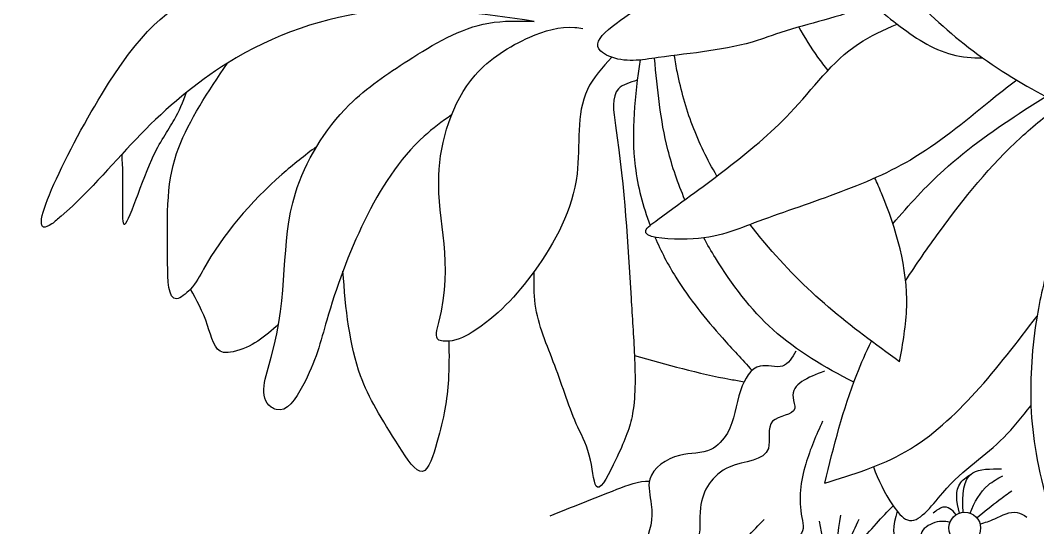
# Model space of a CAD drawing. Header units: millimetres. Extents: x 2133.42 to 2134.8, y 649.95 to 651.52.
# Drawn here: x 2133.4279 to 2133.6086, y 650.2804 to 650.3705 of the extents above; entities that cross this region are included whole.
import ezdxf

# ---------------------------------------------------------------- set-up
doc = ezdxf.new("R2010")
doc.units = ezdxf.units.MM
doc.layers.add('Hojas', color=74, linetype='Continuous')

msp = doc.modelspace()

# ---------------------------------------------------------------- linework, layer by layer
at = {"layer": 'Hojas'}
msp.add_circle((2133.5957, 650.28036), 0.00281, dxfattribs=at)
for points in [[(2133.63788, 650.36989), (2133.62975, 650.37273), (2133.61958, 650.37923), (2133.60515, 650.38187), (2133.58868, 650.37801), (2133.5773, 650.37273), (2133.56205, 650.36806), (2133.559, 650.36701), (2133.54122, 650.36391), (2133.53247, 650.36419), (2133.53106, 650.36504), (2133.53854, 650.37335), (2133.55039, 650.38378), (2133.56831, 650.38914), (2133.5899, 650.39167), (2133.61036, 650.38885), (2133.62418, 650.38054), (2133.63434, 650.37448), (2133.64619, 650.37096), (2133.65043, 650.37096), (2133.6493, 650.3773), (2133.64069, 650.38815), (2133.62206, 650.4008), (2133.60537, 650.40541), (2133.58176, 650.40204), (2133.56561, 650.39353), (2133.56259, 650.38998)], [(2133.51923, 650.37035), (2133.49143, 650.37218), (2133.46474, 650.36295), (2133.44935, 650.35033), (2133.43519, 650.33574), (2133.43355, 650.3344), (2133.44235, 650.35733), (2133.46128, 650.37595), (2133.48524, 650.38123), (2133.51197, 650.37619), (2133.52376, 650.37219)], [(2133.53299, 650.36399), (2133.52866, 650.35823), (2133.52682, 650.34326), (2133.5192, 650.32593), (2133.50819, 650.31514), (2133.50332, 650.31352), (2133.50227, 650.31375), (2133.50227, 650.31688), (2133.50227, 650.34295), (2133.50872, 650.36079), (2133.51844, 650.36754), (2133.52642, 650.36928), (2133.52786, 650.36907)], [(2133.53752, 650.35988), (2133.53421, 650.35838), (2133.53367, 650.35184), (2133.53642, 650.32118), (2133.53702, 650.31098), (2133.53659, 650.30017), (2133.53366, 650.29243), (2133.53047, 650.28759), (2133.52922, 650.29238), (2133.52697, 650.29825), (2133.52287, 650.3092), (2133.51939, 650.3201), (2133.5192, 650.32593)], [(2133.57083, 650.28832), (2133.5852, 650.29393), (2133.5976, 650.30447), (2133.60853, 650.31798)], [(2133.56571, 650.31178), (2133.56333, 650.30913), (2133.55935, 650.30913), (2133.55591, 650.30489), (2133.55352, 650.29722), (2133.55061, 650.29431), (2133.54504, 650.29325), (2133.53974, 650.28901), (2133.54001, 650.28451), (2133.53868, 650.27763), (2133.53365, 650.2734), (2133.53047, 650.27128), (2133.52888, 650.25963), (2133.52915, 650.2554), (2133.52968, 650.2509), (2133.52597, 650.24799), (2133.52411, 650.24137), (2133.52491, 650.23475), (2133.52729, 650.23026), (2133.52809, 650.22708), (2133.52815, 650.22117), (2133.52763, 650.21511), (2133.52905, 650.20842), (2133.53099, 650.20404), (2133.53283, 650.20144), (2133.53501, 650.19471), (2133.53592, 650.18835), (2133.53993, 650.18253), (2133.54375, 650.1778), (2133.54575, 650.17198), (2133.54999, 650.16506), (2133.5585, 650.15448), (2133.56701, 650.14966), (2133.58018, 650.14501), (2133.59757, 650.1419), (2133.62046, 650.13579), (2133.65287, 650.13941), (2133.6812, 650.15231), (2133.69412, 650.17042), (2133.69923, 650.17472), (2133.70183, 650.18349), (2133.70888, 650.19573), (2133.7095, 650.20697), (2133.71662, 650.22002), (2133.71305, 650.23154), (2133.71085, 650.23854), (2133.71236, 650.24746), (2133.71456, 650.25473), (2133.7125, 650.26712), (2133.71141, 650.26902)], [(2133.57077, 650.30821), (2133.56519, 650.30353), (2133.56549, 650.30157), (2133.56157, 650.29931), (2133.56081, 650.29449), (2133.55387, 650.29117), (2133.54874, 650.28394), (2133.54814, 650.27791), (2133.54331, 650.27203), (2133.54331, 650.2654), (2133.5442, 650.258), (2133.54477, 650.25117), (2133.54002, 650.24358), (2133.53964, 650.23429), (2133.54287, 650.22879), (2133.54458, 650.22537), (2133.54458, 650.22367), (2133.54116, 650.22215), (2133.54191, 650.21667), (2133.54191, 650.21064), (2133.54643, 650.20395), (2133.5461, 650.19994)], [(2133.57044, 650.29934), (2133.56745, 650.29175), (2133.56676, 650.28221), (2133.56699, 650.28026), (2133.56469, 650.27715), (2133.56227, 650.27164), (2133.5617, 650.26359), (2133.56168, 650.26079), (2133.55983, 650.25269), (2133.56168, 650.24529), (2133.56469, 650.2365), (2133.56492, 650.23095), (2133.56145, 650.22563), (2133.56145, 650.21823), (2133.56377, 650.21175), (2133.564, 650.20758), (2133.56273, 650.20029), (2133.56579, 650.18937), (2133.56772, 650.18391), (2133.569, 650.17878), (2133.56965, 650.17171), (2133.57206, 650.16754), (2133.57617, 650.16155), (2133.57705, 650.15734), (2133.57749, 650.1534)]]:
    msp.add_spline(points, degree=3, dxfattribs=at)
for points, knots in [([(2133.58484, 650.37623), (2133.58848, 650.37256), (2133.59609, 650.36515), (2133.60946, 650.35707), (2133.61778, 650.35304), (2133.62631, 650.35208), (2133.62187, 650.36061), (2133.62035, 650.36709), (2133.615, 650.37583), (2133.61149, 650.37991), (2133.60974, 650.3818)], [0.00155601, 0.00155601, 0.00155601, 0.00155601, 0.01020755, 0.0193012, 0.02642558, 0.0279969, 0.0301769, 0.03748145, 0.04213804, 0.04643677, 0.04643677, 0.04643677, 0.04643677]), ([(2133.57923, 650.37355), (2133.58066, 650.37229), (2133.585, 650.36866), (2133.59156, 650.36431), (2133.59702, 650.36384), (2133.59887, 650.36386)], [0.00355988, 0.00355988, 0.00355988, 0.00355988, 0.00673211, 0.01294369, 0.01604703, 0.01604703, 0.01604703, 0.01604703]), ([(2133.50454, 650.35375), (2133.50283, 650.35257), (2133.4963, 650.34765), (2133.48839, 650.33514), (2133.48254, 650.31885), (2133.48003, 650.30822), (2133.47505, 650.30045), (2133.46996, 650.30311), (2133.47624, 650.31957), (2133.47296, 650.33624), (2133.48445, 650.35524), (2133.4974, 650.36392), (2133.50844, 650.37064), (2133.51649, 650.37043), (2133.51923, 650.37035)], [0.00245275, 0.00245275, 0.00245275, 0.00245275, 0.00590577, 0.01609799, 0.02661705, 0.03354323, 0.03702991, 0.03756246, 0.04247982, 0.05883397, 0.06905257, 0.07634282, 0.08509753, 0.08960155, 0.08960155, 0.08960155, 0.08960155]), ([(2133.60493, 650.35991), (2133.60366, 650.35896), (2133.59758, 650.35418), (2133.58795, 650.34588), (2133.57306, 650.33957), (2133.55811, 650.33473), (2133.54992, 650.331), (2133.53698, 650.33211), (2133.54549, 650.33832), (2133.55306, 650.34376), (2133.56582, 650.35418), (2133.5736, 650.36542), (2133.5813, 650.36883), (2133.58366, 650.36988)], [0.02144045, 0.02144045, 0.02144045, 0.02144045, 0.02402789, 0.03397532, 0.04261644, 0.05112674, 0.05855575, 0.06211543, 0.06372613, 0.07222562, 0.08052968, 0.09012732, 0.0943893, 0.0943893, 0.0943893, 0.0943893]), ([(2133.56621, 650.36934), (2133.56724, 650.3675), (2133.56884, 650.36485), (2133.57075, 650.36241), (2133.57139, 650.36164)], [0.001850271, 0.001850271, 0.001850271, 0.001850271, 0.005350074, 0.007019987, 0.007019987, 0.007019987, 0.007019987]), ([(2133.54599, 650.33867), (2133.54475, 650.34156), (2133.54191, 650.3497), (2133.5411, 650.35833), (2133.54059, 650.36382)], [0.02774122, 0.02774122, 0.02774122, 0.02774122, 0.03296385, 0.04210124, 0.04210124, 0.04210124, 0.04210124]), ([(2133.55166, 650.34288), (2133.54997, 650.34576), (2133.54706, 650.35169), (2133.54502, 650.35907), (2133.54427, 650.36329), (2133.5441, 650.3643)], [0.02584124, 0.02584124, 0.02584124, 0.02584124, 0.03138099, 0.03681546, 0.03852386, 0.03852386, 0.03852386, 0.03852386]), ([(2133.48056, 650.34809), (2133.47846, 650.34654), (2133.47064, 650.34042), (2133.46287, 650.33128), (2133.45879, 650.32312), (2133.45419, 650.31935), (2133.45402, 650.3353), (2133.45381, 650.34667), (2133.46131, 650.35784), (2133.46474, 650.36295)], [0.00382679, 0.00382679, 0.00382679, 0.00382679, 0.00818756, 0.02033612, 0.02268887, 0.02434632, 0.02798267, 0.03943101, 0.04906821, 0.04906821, 0.04906821, 0.04906821]), ([(2133.53802, 650.3635), (2133.53709, 650.35715), (2133.53598, 650.34723), (2133.5385, 650.3375), (2133.53979, 650.33411)], [0.00192095, 0.00192095, 0.00192095, 0.00192095, 0.01246688, 0.01845041, 0.01845041, 0.01845041, 0.01845041]), ([(2133.44594, 650.3467), (2133.44606, 650.34454), (2133.44618, 650.3405), (2133.4458, 650.32963), (2133.45063, 650.34635), (2133.45509, 650.35203), (2133.45682, 650.35603), (2133.45746, 650.35776)], [0.00305607, 0.00305607, 0.00305607, 0.00305607, 0.00683954, 0.0095391, 0.01640311, 0.02095583, 0.024076, 0.024076, 0.024076, 0.024076]), ([(2133.58294, 650.33438), (2133.58577, 650.33776), (2133.59274, 650.3454), (2133.60251, 650.35221), (2133.60882, 650.3562), (2133.61007, 650.35698)], [0.0061875, 0.0061875, 0.0061875, 0.0061875, 0.01352221, 0.02345343, 0.02590303, 0.02590303, 0.02590303, 0.02590303]), ([(2133.58519, 650.32427), (2133.58709, 650.32723), (2133.59337, 650.33625), (2133.60218, 650.34716), (2133.61029, 650.35373), (2133.61272, 650.3556)], [0.02162619, 0.02162619, 0.02162619, 0.02162619, 0.02745519, 0.0397664, 0.04486541, 0.04486541, 0.04486541, 0.04486541]), ([(2133.62468, 650.3525), (2133.62177, 650.34967), (2133.61631, 650.34195), (2133.61121, 650.33016), (2133.60791, 650.31657), (2133.60682, 650.30045), (2133.60896, 650.2899), (2133.61247, 650.2764), (2133.62209, 650.28884), (2133.63268, 650.29601), (2133.63968, 650.3179), (2133.64224, 650.33519), (2133.64612, 650.34995), (2133.65089, 650.35474), (2133.65245, 650.3563)], [0.01106809, 0.01106809, 0.01106809, 0.01106809, 0.01785166, 0.02624383, 0.03244121, 0.04129879, 0.05167545, 0.05476549, 0.0577142, 0.0706387, 0.08012218, 0.09336778, 0.10085847, 0.10450678, 0.10450678, 0.10450678, 0.10450678]), ([(2133.58412, 650.3099), (2133.5847, 650.31316), (2133.58652, 650.32324), (2133.58329, 650.33441), (2133.58013, 650.34164), (2133.57973, 650.34252)], [0, 0, 0, 0, 0.00548526, 0.01695854, 0.01856939, 0.01856939, 0.01856939, 0.01856939]), ([(2133.58412, 650.3099), (2133.57982, 650.31301), (2133.57117, 650.31928), (2133.5627, 650.32787), (2133.55841, 650.33315), (2133.55755, 650.33425)], [0, 0, 0, 0, 0.00882342, 0.01777028, 0.02007373, 0.02007373, 0.02007373, 0.02007373]), ([(2133.54065, 650.33201), (2133.54171, 650.32954), (2133.54512, 650.32308), (2133.5513, 650.3155), (2133.55615, 650.31027), (2133.55791, 650.30836)], [0.01969365, 0.01969365, 0.01969365, 0.01969365, 0.0241146, 0.03165779, 0.03599035, 0.03599035, 0.03599035, 0.03599035]), ([(2133.57598, 650.30626), (2133.57084, 650.30891), (2133.5611, 650.31451), (2133.55349, 650.32475), (2133.54999, 650.33071), (2133.54932, 650.33191)], [0.00268868, 0.00268868, 0.00268868, 0.00268868, 0.01220329, 0.0213115, 0.02357832, 0.02357832, 0.02357832, 0.02357832]), ([(2133.50406, 650.31354), (2133.50409, 650.31117), (2133.50411, 650.30503), (2133.50289, 650.29847), (2133.49966, 650.28783), (2133.49289, 650.29852), (2133.48695, 650.30791), (2133.48571, 650.31927), (2133.48524, 650.32597)], [0.00108463, 0.00108463, 0.00108463, 0.00108463, 0.00492857, 0.01121073, 0.01440375, 0.01777244, 0.02572487, 0.03633381, 0.03633381, 0.03633381, 0.03633381]), ([(2133.47381, 650.31658), (2133.47148, 650.31435), (2133.46852, 650.31205), (2133.46253, 650.31114), (2133.46119, 650.31742), (2133.45924, 650.32085), (2133.45814, 650.32278)], [0.00166722, 0.00166722, 0.00166722, 0.00166722, 0.00693033, 0.0078836, 0.01095601, 0.01493216, 0.01493216, 0.01493216, 0.01493216]), ([(2133.57083, 650.28832), (2133.57244, 650.29486), (2133.57458, 650.30352), (2133.57817, 650.3116), (2133.57912, 650.31355)], [0, 0, 0, 0, 0.01116856, 0.01479234, 0.01479234, 0.01479234, 0.01479234]), ([(2133.53702, 650.31098), (2133.54269, 650.3094), (2133.54913, 650.3076), (2133.55571, 650.30648), (2133.55651, 650.30635)], [0, 0, 0, 0, 0.00979218, 0.0111297, 0.0111297, 0.0111297, 0.0111297]), ([(2133.57947, 650.29122), (2133.58033, 650.28893), (2133.58188, 650.28554), (2133.58653, 650.27966), (2133.5937, 650.28995), (2133.60119, 650.29419), (2133.60588, 650.30008), (2133.60745, 650.30207)], [0.00233395, 0.00233395, 0.00233395, 0.00233395, 0.00653193, 0.0085201, 0.01292014, 0.02104633, 0.02517024, 0.02517024, 0.02517024, 0.02517024]), ([(2133.59479, 650.28301), (2133.59417, 650.2851), (2133.59381, 650.28797), (2133.59631, 650.28961), (2133.59713, 650.29014)], [0.001314987, 0.001314987, 0.001314987, 0.001314987, 0.004491701, 0.006022993, 0.006022993, 0.006022993, 0.006022993]), ([(2133.59544, 650.28315), (2133.5952, 650.28629), (2133.59543, 650.2909), (2133.60028, 650.29087), (2133.60223, 650.29086)], [0.001236072, 0.001236072, 0.001236072, 0.001236072, 0.005494563, 0.00835726, 0.00835726, 0.00835726, 0.00835726]), ([(2133.59665, 650.283), (2133.59743, 650.28495), (2133.59885, 650.28764), (2133.60154, 650.28914), (2133.60244, 650.28963)], [0.001478767, 0.001478767, 0.001478767, 0.001478767, 0.004842178, 0.006524613, 0.006524613, 0.006524613, 0.006524613]), ([(2133.52207, 650.28254), (2133.52587, 650.28406), (2133.53141, 650.28628), (2133.5378, 650.28875), (2133.53967, 650.28869)], [0, 0, 0, 0, 0.00705533, 0.01027726, 0.01027726, 0.01027726, 0.01027726]), ([(2133.59784, 650.28217), (2133.59915, 650.28326), (2133.60118, 650.28492), (2133.60332, 650.28645), (2133.60407, 650.28698)], [0.001557376, 0.001557376, 0.001557376, 0.001557376, 0.004390411, 0.005932241, 0.005932241, 0.005932241, 0.005932241]), ([(2133.57381, 650.27341), (2133.57577, 650.27608), (2133.57866, 650.27986), (2133.58197, 650.28327), (2133.58297, 650.28431)], [0.001755581, 0.001755581, 0.001755581, 0.001755581, 0.007270776, 0.009677251, 0.009677251, 0.009677251, 0.009677251]), ([(2133.59416, 650.2827), (2133.59344, 650.28362), (2133.59218, 650.2846), (2133.59068, 650.28346), (2133.59009, 650.28301)], [0.001247504, 0.001247504, 0.001247504, 0.001247504, 0.00296641, 0.004084411, 0.004084411, 0.004084411, 0.004084411]), ([(2133.58369, 650.28333), (2133.5829, 650.2809), (2133.58254, 650.27713), (2133.58838, 650.27328), (2133.58405, 650.26668), (2133.58033, 650.25853), (2133.58673, 650.25028), (2133.58387, 650.24295), (2133.58152, 650.23815), (2133.5808, 650.23241), (2133.58112, 650.22688), (2133.58649, 650.22112), (2133.5828, 650.21331), (2133.58022, 650.20584), (2133.58064, 650.19928), (2133.5841, 650.1943), (2133.58297, 650.18946), (2133.58129, 650.18454), (2133.58222, 650.17923), (2133.58451, 650.17509), (2133.58655, 650.17135), (2133.58419, 650.16632), (2133.58443, 650.16006), (2133.58596, 650.1534), (2133.58815, 650.15012), (2133.58909, 650.14871)], [0.002166, 0.002166, 0.002166, 0.002166, 0.0060243, 0.00854124, 0.01151328, 0.01687906, 0.02309844, 0.02576388, 0.02943557, 0.0320243, 0.0353552, 0.03830761, 0.04402774, 0.04746451, 0.05188474, 0.05428895, 0.05709318, 0.05959967, 0.06301749, 0.06552559, 0.06769715, 0.06954024, 0.07423852, 0.07795315, 0.08076195, 0.08076195, 0.08076195, 0.08076195]), ([(2133.59842, 650.28106), (2133.59927, 650.28131), (2133.60146, 650.28206), (2133.60435, 650.28374), (2133.60615, 650.28264), (2133.60672, 650.2823)], [0.001588679, 0.001588679, 0.001588679, 0.001588679, 0.003084619, 0.005382087, 0.006447195, 0.006447195, 0.006447195, 0.006447195]), ([(2133.5509, 650.27098), (2133.55287, 650.27365), (2133.55576, 650.27743), (2133.55906, 650.28085), (2133.56007, 650.28189)], [0.001755581, 0.001755581, 0.001755581, 0.001755581, 0.007270776, 0.009677251, 0.009677251, 0.009677251, 0.009677251]), ([(2133.59308, 650.28136), (2133.5921, 650.2816), (2133.59008, 650.28164), (2133.58727, 650.27947), (2133.58836, 650.2783), (2133.58869, 650.27794)], [0.001522853, 0.001522853, 0.001522853, 0.001522853, 0.00320508, 0.004848414, 0.005585149, 0.005585149, 0.005585149, 0.005585149])]:
    msp.add_open_spline(points, degree=3, knots=knots, dxfattribs=at)
for points in [[(2133.5724, 650.27398), (2133.57282, 650.27686), (2133.57325, 650.27974), (2133.57367, 650.28261)], [(2133.57134, 650.27396), (2133.57085, 650.2765), (2133.57036, 650.27904), (2133.56987, 650.28159)], [(2133.57324, 650.27374), (2133.57447, 650.27647), (2133.5757, 650.27921), (2133.57693, 650.28195)]]:
    msp.add_open_spline(points, degree=3, dxfattribs=at)

doc.saveas('drawing.dxf')
